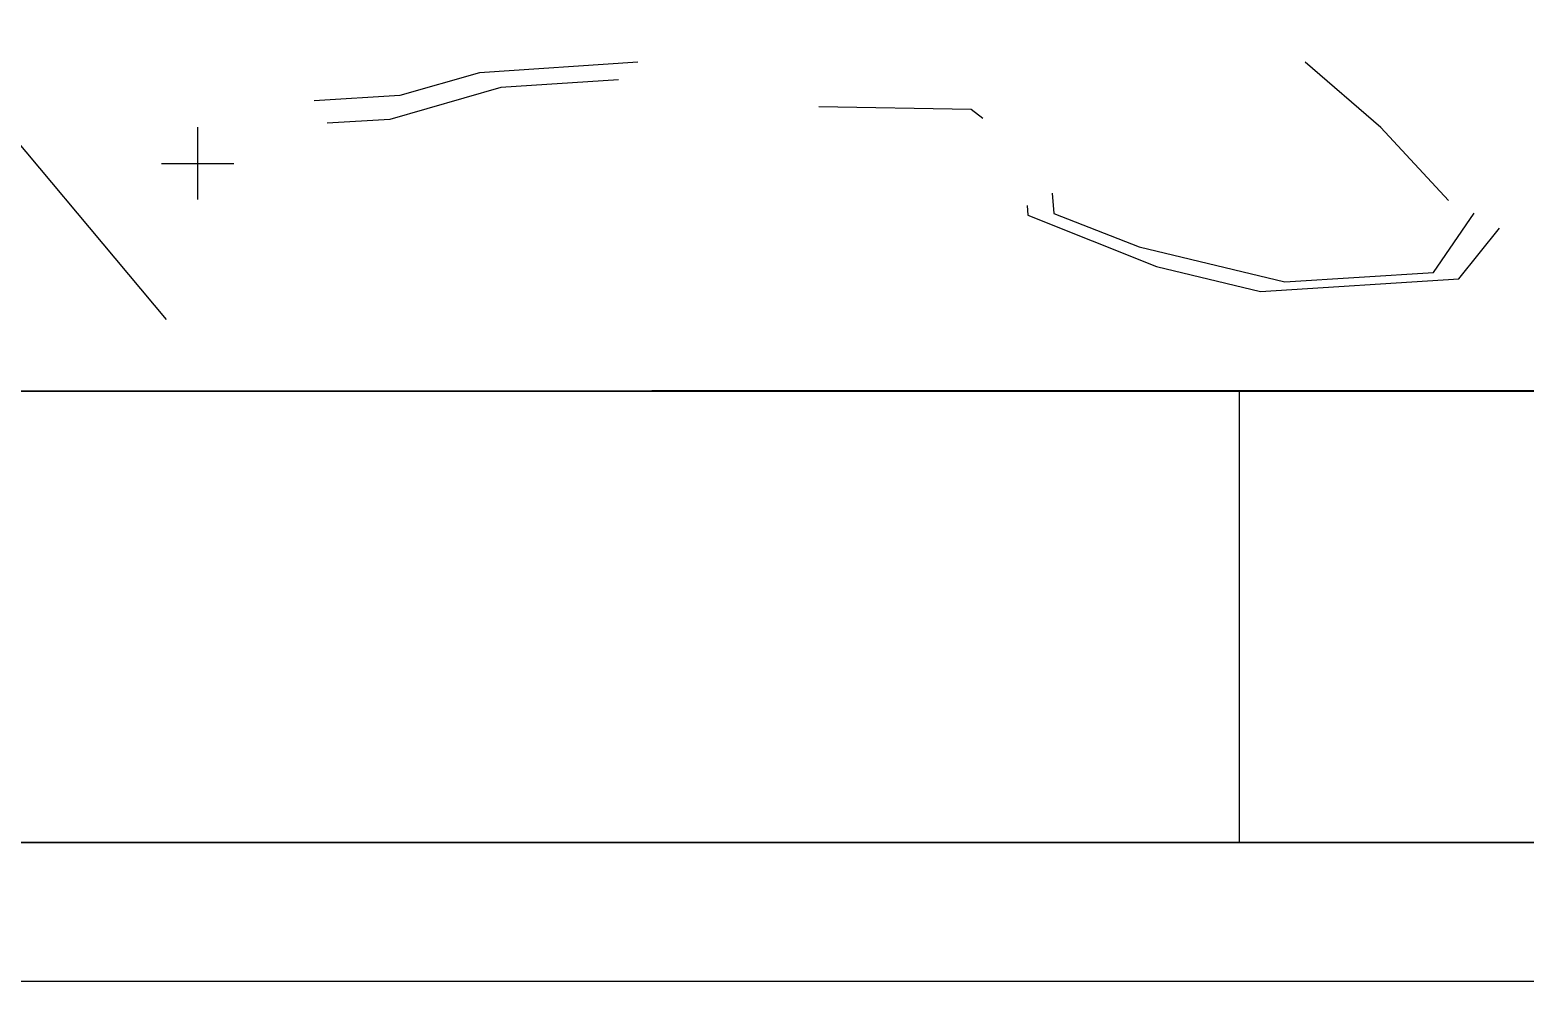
# Model space of a CAD drawing. Header units: millimetres. Extents: x -159023 to 210250, y 0 to 148500.
# Drawn here: x 31775 to 77614, y 0 to 29175 of the extents above; entities that cross this region are included whole.
import ezdxf

# ---------------------------------------------------------------- set-up
doc = ezdxf.new("R2010")
doc.units = ezdxf.units.MM
doc.layers.add('CONTROL_SIMPLIFIED', color=7, linetype='Continuous')

msp = doc.modelspace()

# ---------------------------------------------------------------- linework, layer by layer
at = {"layer": 'CONTROL_SIMPLIFIED'}
for p, q in [((36920, 23969, 0), (36920, 26192, 0)), ((35809, 25081, 0), (38032, 25081, 0)), ((15018, 18091, 0), (158217, 18091, 0))]:
    msp.add_line(p, q, dxfattribs=at)
for points in [[(0, 0), (210250, 0), (210250, 148500), (0, 148500)], [(7750, 144250), (177709, 144250), (177709, 4250), (7750, 4250)], [(7750, 4250), (182750, 4250), (182750, 144250), (7750, 144250)]]:
    msp.add_lwpolyline(points, close=True, dxfattribs=at)
for points in [[(177709, 34891), (174102, 31176), (166232, 24031), (161030, 20030), (158282, 18136), (15015, 18098), (11256, 21946), (14335, 138426), (177709, 130187)], [(11995, 21190), (18021, 19757), (26844, 26816), (21642, 32717), (22440, 40055), (24711, 37774), (27242, 32418), (29703, 27754), (35954, 20297)], [(50413, 28180), (45558, 27860), (43121, 27162), (40486, 26999)], [(75266, 23946), (73188, 26180), (70874, 28180)], [(49820, 27643), (46216, 27405), (42805, 26427), (40891, 26309)], [(55963, 26825), (60634, 26740), (60989, 26463)], [(63112, 24169), (63167, 23543), (65784, 22522), (70243, 21443), (74805, 21732), (76048, 23556)], [(62352, 23790), (62368, 23496), (66313, 21922), (69498, 21151), (75580, 21537), (76825, 23094)], [(68860, 4250), (68860, 18093)]]:
    msp.add_lwpolyline(points, dxfattribs=at)

doc.saveas('drawing.dxf')
